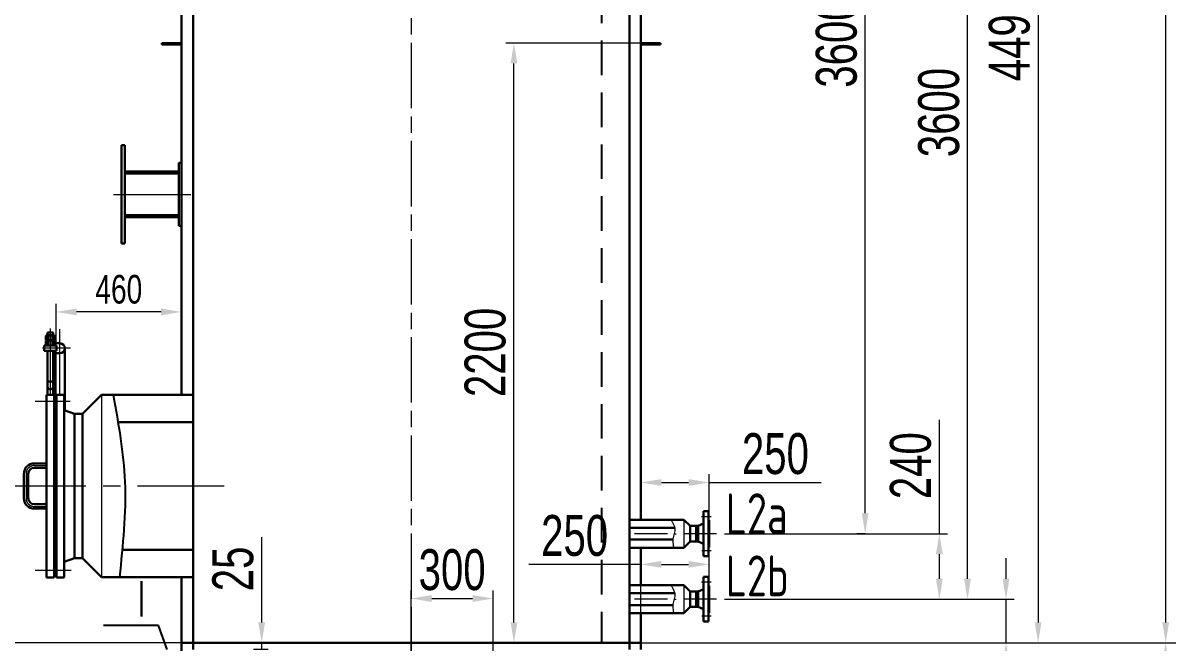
# Model space of a CAD drawing. Header units: millimetres. Extents: x -750 to 17070, y -300 to 24930.
# Drawn here: x 1729 to 5955, y 5951 to 8225 of the extents above; entities that cross this region are included whole.
import ezdxf

# ---------------------------------------------------------------- set-up
doc = ezdxf.new("R2010")
doc.units = ezdxf.units.MM
doc.header["$LTSCALE"] = 10
for name, pattern in [('ACAD_ISO08W100', [36, 24, -3, 6, -3]), ('ACAD_ISO10W100', [18, 12, -3, 0, -3]), ('CENTER', [50.8, 31.75, -6.35, 6.35, -6.35]), ('DASHED', [19.05, 12.7, -6.35])]:
    doc.linetypes.add(name, pattern=pattern)
doc.layers.get('0').update_dxf_attribs({"lineweight": 30})
for name, color, linetype, lineweight in [('1轮廓实线层', 7, 'Continuous', 30), ('1轮廓实线层 @ 30', 7, 'Continuous', 30), ('3', 2, 'CENTER', 15), ('3中心线层', 1, 'CENTER', 15), ('6文字层', 3, 'Continuous', 15), ('6文字层 @ 30', 3, 'Continuous', 15), ('7标注层', 4, 'Continuous', 15), ('中心线', 1, 'ACAD_ISO10W100', 18)]:
    doc.layers.add(name, color=color, linetype=linetype, lineweight=lineweight)
for name, color, linetype in [('2细线层', 4, 'Continuous'), ('4虚线层', 6, 'DASHED'), ('4虚线层 @ 30', 6, 'DASHED')]:
    doc.layers.add(name, color=color, linetype=linetype)
doc.styles.add('HGCAD', font='HGCAD.SHX', dxfattribs={"width": 0.75, "bigfont": 'HGCADHZ.SHX'})
doc.styles.add('PC_TEXTSTYLE', font='isocp.shx', dxfattribs={"width": 0.8, "bigfont": 'hzfs.shx'})
doc.styles.add('工程字', font='gbenor.shx', dxfattribs={"width": 0.8, "bigfont": 'gbcbig.shx'})
doc.dimstyles.new('HGCAD', dxfattribs={"dimtxt": 5, "dimasz": 2.5, "dimexe": 1, "dimexo": 1, "dimgap": 1, "dimtad": 1, "dimdec": 1, "dimdsep": 46, "dimtxsty": 'HGCAD', "dimcen": 0, "dimclrd": 4, "dimclre": 4, "dimclrt": 3, "dimadec": 1, "dimazin": 0, "dimtfac": 1, "dimtmove": 0, "dimatfit": 3, "dimfxl": 0, "dimlwd": 15, "dimlwe": 15, "dimarcsym": 0})
doc.dimstyles.new('HGCAD$0', dxfattribs={"dimtxt": 3.5, "dimasz": 2.5, "dimexe": 1, "dimexo": 1, "dimgap": 1, "dimtad": 1, "dimdec": 1, "dimdsep": 46, "dimtxsty": 'HGCAD', "dimcen": 0, "dimclrd": 4, "dimclre": 4, "dimclrt": 3, "dimadec": 1, "dimazin": 0, "dimtfac": 1, "dimtmove": 0, "dimatfit": 1, "dimfxl": 0, "dimlwd": 15, "dimlwe": 15, "dimarcsym": 0})
doc.dimstyles.new('ISO-25', dxfattribs={"dimscale": 0, "dimtxt": 5, "dimasz": 2.5, "dimexe": 1.25, "dimexo": 0.625, "dimtad": 1, "dimtxsty": 'PC_TEXTSTYLE', "dimcen": 2.5, "dimclrd": 4, "dimclre": 4, "dimclrt": 3, "dimadec": 0, "dimazin": 0, "dimtfac": 1, "dimtmove": 0, "dimatfit": 3, "dimfxl": 0, "dimlwd": 15, "dimlwe": 15, "dimarcsym": 0})

# ---------------------------------------------------------------- blocks, each defined once
blk = doc.blocks.new('*D141')
at = {"layer": '1轮廓实线层', "color": 4, "lineweight": 15}
for p, q in [((3993.8, 6063), (3993.8, 6269.4)), ((4243.8, 6141.7), (4243.8, 6269.4)), ((3993.8, 6239.4), (3582.7, 6239.4)), ((4068.8, 6239.4), (4168.8, 6239.4))]:
    blk.add_line(p, q, dxfattribs=at)
at = {"layer": '1轮廓实线层', "color": 4}
for points in [[(4068.8, 6251.9), (4068.8, 6226.9), (3993.8, 6239.4)], [(4168.8, 6226.9), (4168.8, 6251.9), (4243.8, 6239.4)]]:
    blk.add_solid(points, dxfattribs=at)
at = {"layer": 'Defpoints', "color": 0}
for p in [(4243.8, 6239.4), (4243.8, 6111.7), (3993.8, 6033)]:
    blk.add_point(p, dxfattribs=at)
at = {"layer": '1轮廓实线层', "color": 3, "lineweight": 15, "insert": (3750.8, 6344.4), "char_height": 150, "attachment_point": 5, "style": 'HGCAD'}
blk.add_mtext('250', dxfattribs=at)
blk = doc.blocks.new('*D152')
at = {"layer": '1轮廓实线层', "color": 4, "lineweight": 15}
for p, q in [((2603.6, 6026.7), (2603.6, 6339.7)), ((2627.8, 5951.7), (2573.6, 5951.7)), ((2627.8, 5926.7), (2573.6, 5926.7)), ((2603.6, 5926.7), (2603.6, 5951.7)), ((2603.6, 5851.7), (2603.6, 5776.7))]:
    blk.add_line(p, q, dxfattribs=at)
at = {"layer": '1轮廓实线层', "color": 4}
for points in [[(2591.1, 6026.7), (2616.1, 6026.7), (2603.6, 5951.7)], [(2616.1, 5851.7), (2591.1, 5851.7), (2603.6, 5926.7)]]:
    blk.add_solid(points, dxfattribs=at)
at = {"layer": 'Defpoints', "color": 0}
for p in [(2603.6, 5951.7), (2657.8, 5951.7), (2657.8, 5926.7)]:
    blk.add_point(p, dxfattribs=at)
at = {"layer": '1轮廓实线层', "color": 3, "lineweight": 15, "insert": (2498.6, 6222.8), "char_height": 150, "attachment_point": 5, "rotation": 90, "style": 'HGCAD'}
blk.add_mtext('25', dxfattribs=at)
blk = doc.blocks.new('*D153')
at = {"layer": '1轮廓实线层', "color": 4, "lineweight": 15}
for p, q in [((3151.8, 5826.1), (3151.8, 6144.1)), ((3451.8, 5901.8), (3451.8, 6144.1)), ((3226.8, 6114.1), (3376.8, 6114.1))]:
    blk.add_line(p, q, dxfattribs=at)
at = {"layer": '1轮廓实线层', "color": 4}
for points in [[(3226.8, 6126.6), (3226.8, 6101.6), (3151.8, 6114.1)], [(3376.8, 6101.6), (3376.8, 6126.6), (3451.8, 6114.1)]]:
    blk.add_solid(points, dxfattribs=at)
at = {"layer": 'Defpoints', "color": 0}
for p in [(3451.8, 6114.1), (3451.8, 5871.8), (3151.8, 5796.1)]:
    blk.add_point(p, dxfattribs=at)
at = {"layer": '1轮廓实线层', "color": 3, "lineweight": 15, "insert": (3301.8, 6219.1), "char_height": 150, "attachment_point": 5, "style": 'HGCAD'}
blk.add_mtext('300', dxfattribs=at)
blk = doc.blocks.new('*D154')
at = {"layer": '1轮廓实线层', "color": 4, "lineweight": 15}
for p, q in [((3151.8, 6037.4), (3151.8, 5550.5)), ((3076.8, 5580.5), (2926.8, 5580.5)), ((2851.8, 5569.5), (2851.8, 5550.5))]:
    blk.add_line(p, q, dxfattribs=at)
at = {"layer": '1轮廓实线层', "color": 4}
for points in [[(2926.8, 5593), (2926.8, 5568), (2851.8, 5580.5)], [(3076.8, 5568), (3076.8, 5593), (3151.8, 5580.5)]]:
    blk.add_solid(points, dxfattribs=at)
at = {"layer": 'Defpoints', "color": 0}
for p in [(3151.8, 6067.4), (2851.8, 5599.5), (2851.8, 5580.5)]:
    blk.add_point(p, dxfattribs=at)
at = {"layer": '1轮廓实线层', "color": 3, "lineweight": 15, "insert": (2988.2, 5685.5), "char_height": 150, "attachment_point": 5, "style": 'HGCAD'}
blk.add_mtext('300', dxfattribs=at)
blk = doc.blocks.new('*D156')
at = {"layer": '1轮廓实线层', "color": 4, "lineweight": 15}
for p, q in [((3993.8, 6487.3), (3993.8, 6569.7)), ((4243.8, 6431.2), (4243.8, 6569.7)), ((4068.8, 6539.7), (4168.8, 6539.7)), ((4243.8, 6539.7), (4655, 6539.7))]:
    blk.add_line(p, q, dxfattribs=at)
at = {"layer": '1轮廓实线层', "color": 4}
for points in [[(4068.8, 6552.2), (4068.8, 6527.2), (3993.8, 6539.7)], [(4168.8, 6527.2), (4168.8, 6552.2), (4243.8, 6539.7)]]:
    blk.add_solid(points, dxfattribs=at)
at = {"layer": 'Defpoints', "color": 0}
for p in [(4243.8, 6539.7), (3993.8, 6457.3), (4243.8, 6401.2)]:
    blk.add_point(p, dxfattribs=at)
at = {"layer": '1轮廓实线层', "color": 3, "lineweight": 15, "insert": (4486.9, 6644.7), "char_height": 150, "attachment_point": 5, "style": 'HGCAD'}
blk.add_mtext('250', dxfattribs=at)
blk = doc.blocks.new('*D65')
at = {"layer": '6文字层', "color": 4, "lineweight": 15}
for p, q in [((3970.6, 5951.7), (5955.2, 5951.7)), ((5917.7, 5876.7), (5917.7, 4001.7)), ((4105.6, 3926.7), (5955.2, 3926.7))]:
    blk.add_line(p, q, dxfattribs=at)
at = {"layer": '6文字层', "color": 4}
for points in [[(5930.2, 5876.7), (5905.2, 5876.7), (5917.7, 5951.7)], [(5905.2, 4001.7), (5930.2, 4001.7), (5917.7, 3926.7)]]:
    blk.add_solid(points, dxfattribs=at)
at = {"layer": 'Defpoints', "color": 0}
for p in [(3951.8, 5951.7), (4086.8, 3926.7), (5917.7, 3926.7)]:
    blk.add_point(p, dxfattribs=at)
at = {"layer": '6文字层', "color": 3, "insert": (5823.9, 4995.2), "char_height": 150, "attachment_point": 5, "rotation": 90, "style": 'PC_TEXTSTYLE'}
blk.add_mtext('2025', dxfattribs=at)
blk = doc.blocks.new('*D157')
at = {"layer": '1轮廓实线层', "color": 4, "lineweight": 15}
for p, q in [((2321.8, 5951.7), (897.6, 5951.7)), ((927.6, 5681.7), (927.6, 5876.7)), ((2144.3, 5606.7), (897.6, 5606.7))]:
    blk.add_line(p, q, dxfattribs=at)
at = {"layer": '1轮廓实线层', "color": 4}
for points in [[(940.1, 5876.7), (915.1, 5876.7), (927.6, 5951.7)], [(915.1, 5681.7), (940.1, 5681.7), (927.6, 5606.7)]]:
    blk.add_solid(points, dxfattribs=at)
at = {"layer": 'Defpoints', "color": 0}
for p in [(927.6, 5951.7), (2351.8, 5951.7), (2174.3, 5606.7)]:
    blk.add_point(p, dxfattribs=at)
at = {"layer": '1轮廓实线层', "color": 3, "lineweight": 15, "insert": (822.6, 5779.2), "char_height": 150, "attachment_point": 5, "rotation": 90, "style": 'HGCAD'}
blk.add_mtext('345', dxfattribs=at)
blk = doc.blocks.new('*D159')
at = {"layer": '1轮廓实线层', "color": 4, "lineweight": 15}
for p, q in [((5332.2, 6186.7), (5332.2, 6261.7)), ((4300.8, 6111.7), (5362.2, 6111.7)), ((5332.2, 5951.7), (5332.2, 6111.7)), ((4698.7, 5951.7), (5362.2, 5951.7)), ((5332.2, 5876.7), (5332.2, 5477.3))]:
    blk.add_line(p, q, dxfattribs=at)
at = {"layer": '1轮廓实线层', "color": 4}
for points in [[(5319.7, 6186.7), (5344.7, 6186.7), (5332.2, 6111.7)], [(5344.7, 5876.7), (5319.7, 5876.7), (5332.2, 5951.7)]]:
    blk.add_solid(points, dxfattribs=at)
at = {"layer": 'Defpoints', "color": 0}
for p in [(4270.8, 6111.7), (5332.2, 6111.7), (4668.7, 5951.7)]:
    blk.add_point(p, dxfattribs=at)
at = {"layer": '1轮廓实线层', "color": 3, "lineweight": 15, "insert": (5227.2, 5635.1), "char_height": 150, "attachment_point": 5, "rotation": 90, "style": 'HGCAD'}
blk.add_mtext('160', dxfattribs=at)
blk = doc.blocks.new('*D160')
at = {"layer": '1轮廓实线层', "color": 4, "lineweight": 15}
for p, q in [((5087.8, 6351.7), (5087.8, 6769.5)), ((4300.8, 6351.7), (5117.8, 6351.7)), ((5087.8, 6186.7), (5087.8, 6276.7)), ((4875.9, 6111.7), (5117.8, 6111.7))]:
    blk.add_line(p, q, dxfattribs=at)
at = {"layer": '1轮廓实线层', "color": 4}
for points in [[(5100.3, 6276.7), (5075.3, 6276.7), (5087.8, 6351.7)], [(5075.3, 6186.7), (5100.3, 6186.7), (5087.8, 6111.7)]]:
    blk.add_solid(points, dxfattribs=at)
at = {"layer": 'Defpoints', "color": 0}
for p in [(4270.8, 6351.7), (5087.8, 6351.7), (4845.9, 6111.7)]:
    blk.add_point(p, dxfattribs=at)
at = {"layer": '1轮廓实线层', "color": 3, "lineweight": 15, "insert": (4982.8, 6601.4), "char_height": 150, "attachment_point": 5, "rotation": 90, "style": 'HGCAD'}
blk.add_mtext('240', dxfattribs=at)
blk = doc.blocks.new('*D161')
at = {"layer": '1轮廓实线层', "color": 4, "lineweight": 15}
for p, q in [((4319.6, 9951.7), (4845.9, 9951.7)), ((4815.9, 6426.7), (4815.9, 9876.7)), ((4815.9, 6351.7), (4785.9, 6351.7))]:
    blk.add_line(p, q, dxfattribs=at)
at = {"layer": '1轮廓实线层', "color": 4}
for points in [[(4828.4, 9876.7), (4803.4, 9876.7), (4815.9, 9951.7)], [(4803.4, 6426.7), (4828.4, 6426.7), (4815.9, 6351.7)]]:
    blk.add_solid(points, dxfattribs=at)
at = {"layer": 'Defpoints', "color": 0}
for p in [(4289.6, 9951.7), (4815.9, 9951.7), (4845.9, 6351.7)]:
    blk.add_point(p, dxfattribs=at)
at = {"layer": '1轮廓实线层', "color": 3, "lineweight": 15, "insert": (4710.9, 8151.7), "char_height": 150, "attachment_point": 5, "rotation": 90, "style": 'HGCAD'}
blk.add_mtext('3600', dxfattribs=at)
blk = doc.blocks.new('*D162')
at = {"layer": '1轮廓实线层', "color": 4, "lineweight": 15}
for p, q in [((4300.8, 9711.7), (5221.2, 9711.7)), ((5191.2, 6186.7), (5191.2, 9636.7)), ((4788.7, 6111.7), (5221.2, 6111.7))]:
    blk.add_line(p, q, dxfattribs=at)
at = {"layer": '1轮廓实线层', "color": 4}
for points in [[(5203.7, 9636.7), (5178.7, 9636.7), (5191.2, 9711.7)], [(5178.7, 6186.7), (5203.7, 6186.7), (5191.2, 6111.7)]]:
    blk.add_solid(points, dxfattribs=at)
at = {"layer": 'Defpoints', "color": 0}
for p in [(4270.8, 9711.7), (5191.2, 9711.7), (4758.7, 6111.7)]:
    blk.add_point(p, dxfattribs=at)
at = {"layer": '1轮廓实线层', "color": 3, "lineweight": 15, "insert": (5086.2, 7896.7), "char_height": 150, "attachment_point": 5, "rotation": 90, "style": 'HGCAD'}
blk.add_mtext('3600', dxfattribs=at)
blk = doc.blocks.new('*D163')
at = {"layer": '1轮廓实线层', "color": 4, "lineweight": 15}
for p, q in [((4260.8, 10446.7), (5480, 10446.7)), ((5450, 10371.7), (5450, 6026.7)), ((4913.4, 5951.7), (5480, 5951.7))]:
    blk.add_line(p, q, dxfattribs=at)
at = {"layer": '1轮廓实线层', "color": 4}
for points in [[(5462.5, 10371.7), (5437.5, 10371.7), (5450, 10446.7)], [(5437.5, 6026.7), (5462.5, 6026.7), (5450, 5951.7)]]:
    blk.add_solid(points, dxfattribs=at)
at = {"layer": 'Defpoints', "color": 0}
for p in [(4230.8, 10446.7), (4883.4, 5951.7), (5450, 5951.7)]:
    blk.add_point(p, dxfattribs=at)
at = {"layer": '1轮廓实线层', "color": 3, "lineweight": 15, "insert": (5345, 8175.4), "char_height": 150, "attachment_point": 5, "rotation": 90, "style": 'HGCAD'}
blk.add_mtext('4495', dxfattribs=at)
blk = doc.blocks.new('*D164')
at = {"layer": '1轮廓实线层', "color": 4, "lineweight": 15}
for p, q in [((2099.8, 10346.7), (897.6, 10346.7)), ((927.6, 10271.7), (927.6, 6601.7)), ((897.6, 6526.7), (897.6, 6526.7))]:
    blk.add_line(p, q, dxfattribs=at)
at = {"layer": '1轮廓实线层', "color": 4}
for points in [[(940.1, 10271.7), (915.1, 10271.7), (927.6, 10346.7)], [(915.1, 6601.7), (940.1, 6601.7), (927.6, 6526.7)]]:
    blk.add_solid(points, dxfattribs=at)
at = {"layer": 'Defpoints', "color": 0}
for p in [(2129.8, 10346.7), (927.6, 6526.7), (927.6, 6526.7)]:
    blk.add_point(p, dxfattribs=at)
at = {"layer": '1轮廓实线层', "color": 3, "lineweight": 15, "insert": (822.6, 8436.7), "char_height": 150, "attachment_point": 5, "rotation": 90, "style": 'HGCAD'}
blk.add_mtext('3820', dxfattribs=at)
blk = doc.blocks.new('*D176')
at = {"layer": '1轮廓实线层', "color": 4, "lineweight": 15}
for p, q in [((4035.8, 8151.7), (3498.4, 8151.7)), ((3528.4, 6026.7), (3528.4, 8076.7)), ((3819.1, 5951.7), (3498.4, 5951.7))]:
    blk.add_line(p, q, dxfattribs=at)
at = {"layer": '1轮廓实线层', "color": 4}
for points in [[(3540.9, 8076.7), (3515.9, 8076.7), (3528.4, 8151.7)], [(3515.9, 6026.7), (3540.9, 6026.7), (3528.4, 5951.7)]]:
    blk.add_solid(points, dxfattribs=at)
at = {"layer": 'Defpoints', "color": 0}
for p in [(3528.4, 8151.7), (4065.8, 8151.7), (3849.1, 5951.7)]:
    blk.add_point(p, dxfattribs=at)
at = {"layer": '1轮廓实线层', "color": 3, "lineweight": 15, "insert": (3423.4, 7016.8), "char_height": 150, "attachment_point": 5, "rotation": 90, "style": 'HGCAD'}
blk.add_mtext('2200', dxfattribs=at)
blk = doc.blocks.new('*D177')
at = {"layer": '1轮廓实线层', "color": 4, "lineweight": 15}
for p, q in [((5100.6, 22491.7), (5947.7, 22491.7)), ((5917.7, 6026.7), (5917.7, 22416.7)), ((5100.6, 5951.7), (5947.7, 5951.7))]:
    blk.add_line(p, q, dxfattribs=at)
at = {"layer": '1轮廓实线层', "color": 4}
for points in [[(5930.2, 22416.7), (5905.2, 22416.7), (5917.7, 22491.7)], [(5905.2, 6026.7), (5930.2, 6026.7), (5917.7, 5951.7)]]:
    blk.add_solid(points, dxfattribs=at)
at = {"layer": 'Defpoints', "color": 0}
for p in [(5070.6, 22491.7), (5917.7, 22491.7), (5070.6, 5951.7)]:
    blk.add_point(p, dxfattribs=at)
at = {"layer": '1轮廓实线层', "color": 3, "lineweight": 15, "insert": (5812.7, 14383.7), "char_height": 150, "attachment_point": 5, "rotation": 90, "style": 'HGCAD'}
blk.add_mtext('16540', dxfattribs=at)
blk = doc.blocks.new('*D178')
at = {"layer": '1轮廓实线层', "color": 4, "lineweight": 15}
for p, q in [((2801.8, 23266.7), (357.1, 23266.7)), ((387.1, 23191.7), (387.1, 4001.7)), ((2279.8, 3926.7), (357.1, 3926.7))]:
    blk.add_line(p, q, dxfattribs=at)
at = {"layer": '1轮廓实线层', "color": 4}
for points in [[(399.6, 23191.7), (374.6, 23191.7), (387.1, 23266.7)], [(374.6, 4001.7), (399.6, 4001.7), (387.1, 3926.7)]]:
    blk.add_solid(points, dxfattribs=at)
at = {"layer": 'Defpoints', "color": 0}
for p in [(2831.8, 23266.7), (387.1, 3926.7), (2309.8, 3926.7)]:
    blk.add_point(p, dxfattribs=at)
at = {"layer": '1轮廓实线层', "color": 3, "lineweight": 15, "insert": (282.1, 13596.7), "char_height": 150, "attachment_point": 5, "rotation": 90, "style": 'HGCAD'}
blk.add_mtext('~19340', dxfattribs=at)
blk = doc.blocks.new('*D186')
at = {"layer": '1轮廓实线层', "color": 4, "lineweight": 15}
for p, q in [((1849.8, 6847.7), (1849.8, 7195.4)), ((2309.8, 7040.3), (2309.8, 7195.4)), ((2234.8, 7165.4), (1924.8, 7165.4))]:
    blk.add_line(p, q, dxfattribs=at)
at = {"layer": '1轮廓实线层', "color": 4}
for points in [[(1924.8, 7177.9), (1924.8, 7152.9), (1849.8, 7165.4)], [(2234.8, 7152.9), (2234.8, 7177.9), (2309.8, 7165.4)]]:
    blk.add_solid(points, dxfattribs=at)
at = {"layer": 'Defpoints', "color": 0}
for p in [(1849.8, 7165.4), (2309.8, 7010.3), (1849.8, 6817.7)]:
    blk.add_point(p, dxfattribs=at)
at = {"layer": '1轮廓实线层', "color": 3, "insert": (2079.8, 7247.9), "char_height": 105, "attachment_point": 5, "style": 'HGCAD', "bg_fill": 3, "box_fill_scale": 1.1, "bg_fill_color": 256, "bg_fill_true_color": 13158600, "bg_fill_transparency": 0}
blk.add_mtext('460', dxfattribs=at)

msp = doc.modelspace()

# ---------------------------------------------------------------- linework, layer by layer
for p, q in [((2351.821, 22516.744), (2351.821, 5926.744)), ((3951.821, 22516.744), (3951.821, 5926.744)), ((2309.821, 10273.244), (2309.821, 6860.744)), ((3993.821, 9660.244), (3993.821, 6403.244)), ((2237.821, 8151.744), (2237.821, 8145.744)), ((2237.821, 8151.744), (2309.821, 8151.744)), ((2237.821, 8145.744), (2309.821, 8145.744)), ((2307.821, 8151.744), (2307.821, 8145.744)), ((4065.821, 8151.744), (3993.821, 8151.744)), ((4065.821, 8145.744), (3993.821, 8145.744)), ((3995.821, 8151.744), (3995.821, 8145.744)), ((4065.821, 8151.744), (4065.821, 8145.744)), ((2089.821, 7776.744), (2089.821, 7416.744)), ((2089.821, 7776.744), (2101.821, 7776.744)), ((2101.821, 7776.744), (2101.821, 7416.744)), ((2299.821, 7711.744), (2299.821, 7481.744)), ((2309.821, 7711.744), (2299.821, 7711.744)), ((2309.821, 7711.744), (2309.821, 7481.744)), ((2101.821, 7680.744), (2299.821, 7680.744)), ((2101.821, 7673.744), (2299.821, 7673.744)), ((2101.821, 7519.744), (2299.821, 7519.744)), ((2101.821, 7512.744), (2299.821, 7512.744)), ((2309.821, 7481.744), (2299.821, 7481.744)), ((2089.821, 7416.744), (2101.821, 7416.744)), ((1863.821, 7050.244), (1845.296, 7050.244)), ((1863.821, 7014.244), (1838.821, 7014.244)), ((1838.821, 6910.474), (1818.821, 6910.474)), ((1946.821, 6791.744), (2015.821, 6860.744)), ((2351.821, 6860.744), (2015.821, 6860.744)), ((1916.821, 6791.744), (1946.821, 6791.744)), ((2351.821, 6760.744), (2076.827, 6760.744)), ((4150.821, 6403.244), (3951.821, 6403.244)), ((4117.578, 6373.244), (3951.821, 6373.244)), ((4203.821, 6380.244), (4173.821, 6380.244)), ((4111.261, 6330.244), (3951.821, 6330.244)), ((4150.821, 6300.244), (3951.821, 6300.244)), ((3993.821, 6300.244), (3993.821, 6163.244)), ((4203.821, 6323.244), (4173.821, 6323.244)), ((1916.821, 6261.744), (1946.821, 6261.744)), ((1946.821, 6261.744), (2015.821, 6192.744)), ((2351.821, 6292.744), (2092.252, 6292.744)), ((2351.821, 6192.744), (2015.821, 6192.744)), ((2309.821, 6192.744), (2309.821, 5651.244)), ((4150.821, 6163.244), (3951.821, 6163.244)), ((4117.578, 6133.244), (3951.821, 6133.244)), ((4203.821, 6140.244), (4173.821, 6140.244)), ((4111.261, 6090.244), (3951.821, 6090.244)), ((4150.821, 6060.244), (3951.821, 6060.244)), ((3993.821, 6060.244), (3993.821, 5926.744)), ((4203.821, 6083.244), (4173.821, 6083.244)), ((2309.821, 5951.744), (3993.821, 5951.744))]:
    msp.add_line(p, q)
msp.add_arc((1863.821, 7032.244), 18, 270, 90)
at = {"layer": '1轮廓实线层'}
for p, q in [((1812.346, 7062.346), (1812.346, 7078.241)), ((1812.346, 7043.646), (1812.346, 7059.541)), ((1828.821, 7079.644), (1816.464, 7079.644)), ((1828.821, 7060.944), (1816.464, 7060.944)), ((1828.821, 7060.944), (1816.464, 7060.944)), ((1818.821, 7089.644), (1818.821, 7079.644)), ((1818.821, 7089.644), (1838.821, 7089.644)), ((1820.583, 7062.346), (1820.583, 7078.241)), ((1820.583, 7043.646), (1820.583, 7059.541)), ((1828.821, 7079.644), (1841.177, 7079.644)), ((1828.821, 7060.944), (1841.177, 7060.944)), ((1828.821, 7060.944), (1841.177, 7060.944)), ((1837.058, 7062.346), (1837.058, 7078.241)), ((1837.058, 7043.646), (1837.058, 7059.541)), ((1838.821, 7089.644), (1838.821, 7079.644)), ((1845.296, 7062.346), (1845.296, 7078.241)), ((1845.296, 7043.646), (1845.296, 7059.541)), ((1805.809, 7042.244), (1805.809, 7022.244)), ((1805.809, 7042.244), (1851.833, 7042.244)), ((1805.809, 7022.244), (1851.833, 7022.244)), ((1828.821, 7042.244), (1816.464, 7042.244)), ((1818.821, 7022.244), (1818.821, 6861.744)), ((1828.821, 7042.244), (1841.177, 7042.244)), ((1838.821, 7022.244), (1838.821, 6861.744)), ((1851.833, 7042.244), (1851.833, 7022.244)), ((1881.821, 6804.514), (1881.821, 7032.244)), ((1845.821, 6817.744), (1845.821, 7014.244)), ((1814.821, 6861.744), (1814.821, 6191.744)), ((1842.821, 6861.744), (1814.821, 6861.744)), ((1842.821, 6861.744), (1842.821, 6191.744)), ((1851.821, 6861.744), (1851.821, 6191.744)), ((1879.821, 6861.744), (1851.821, 6861.744)), ((1879.821, 6861.744), (1879.821, 6191.744)), ((1851.821, 6817.744), (1842.821, 6817.744)), ((1846.821, 6817.744), (1846.821, 6235.744)), ((1849.821, 6817.744), (1849.821, 6235.744)), ((1916.821, 6791.744), (1879.821, 6805.244)), ((1916.821, 6791.744), (1916.821, 6261.744)), ((1946.821, 6791.744), (1946.821, 6261.744)), ((1769.821, 6609.744), (1814.821, 6609.744)), ((1769.821, 6593.744), (1814.821, 6593.744)), ((1731.821, 6571.744), (1731.821, 6481.744)), ((1747.821, 6571.744), (1747.821, 6481.744)), ((1769.821, 6459.744), (1814.821, 6459.744)), ((1769.821, 6443.744), (1814.821, 6443.744)), ((4241.821, 6434.244), (4223.821, 6434.244)), ((4223.821, 6434.244), (4223.821, 6269.244)), ((4241.821, 6434.244), (4241.821, 6269.244)), ((4150.821, 6403.244), (4173.821, 6380.244)), ((4203.821, 6380.244), (4223.821, 6388.744)), ((4243.821, 6401.244), (4241.821, 6401.244)), ((4243.821, 6401.244), (4243.821, 6302.244)), ((4173.821, 6380.244), (4173.821, 6323.244)), ((4195.821, 6380.244), (4195.821, 6323.244)), ((4203.821, 6378.65), (4203.821, 6324.85)), ((4150.821, 6300.244), (4173.821, 6323.244)), ((4203.821, 6323.244), (4223.821, 6314.744)), ((4243.821, 6302.244), (4241.821, 6302.244)), ((1916.821, 6261.744), (1879.821, 6248.244)), ((4241.821, 6269.244), (4223.821, 6269.244)), ((1851.821, 6235.744), (1842.821, 6235.744)), ((1842.821, 6191.744), (1814.821, 6191.744)), ((1879.821, 6191.744), (1851.821, 6191.744)), ((4241.821, 6194.244), (4223.821, 6194.244)), ((4223.821, 6194.244), (4223.821, 6029.244)), ((4241.821, 6194.244), (4241.821, 6029.244)), ((4150.821, 6163.244), (4173.821, 6140.244)), ((4173.821, 6140.244), (4173.821, 6083.244)), ((4195.821, 6140.244), (4195.821, 6083.244)), ((4203.821, 6140.244), (4223.821, 6148.744)), ((4203.821, 6138.65), (4203.821, 6084.85)), ((4243.821, 6161.244), (4241.821, 6161.244)), ((4243.821, 6161.244), (4243.821, 6062.244)), ((4150.821, 6060.244), (4173.821, 6083.244)), ((4203.821, 6083.244), (4223.821, 6074.744)), ((4243.821, 6062.244), (4241.821, 6062.244)), ((4241.821, 6029.244), (4223.821, 6029.244))]:
    msp.add_line(p, q, dxfattribs=at)
at = {"layer": '1轮廓实线层', "lineweight": 15}
for p, q in [((2015.821, 6860.744), (2015.821, 6192.744)), ((4150.821, 6403.244), (4150.821, 6300.244)), ((4150.821, 6163.244), (4150.821, 6060.244))]:
    msp.add_line(p, q, dxfattribs=at)
at = {"layer": '1轮廓实线层'}
for centre, radius, start, end in [((1816.464, 7072.895), 6.749, 52.390947, 127.609053), ((1816.464, 7067.693), 6.749, 232.390947, 307.609053), ((1816.464, 7054.195), 6.749, 52.390947, 127.609053), ((1828.821, 7054.751), 24.892, 70.67518, 109.32482), ((1828.821, 7085.836), 24.892, 250.67518, 289.32482), ((1828.821, 7036.051), 24.892, 70.67518, 109.32482), ((1841.177, 7072.895), 6.749, 52.390947, 127.609053), ((1841.177, 7067.693), 6.749, 232.390947, 307.609053), ((1841.177, 7054.195), 6.749, 52.390947, 127.609053), ((1816.464, 7048.993), 6.749, 232.390947, 307.609053), ((1828.821, 7067.136), 24.892, 250.67518, 289.32482), ((1841.177, 7048.993), 6.749, 232.390947, 307.609053), ((1769.821, 6571.744), 38, 90, 180), ((1769.821, 6571.744), 22, 90, 180), ((1769.821, 6481.744), 38, 180, 270), ((1769.821, 6481.744), 22, 180, 270)]:
    msp.add_arc(centre, radius, start, end, dxfattribs=at)
at = {"layer": '2细线层'}
for p, q in [((2224.858, 6014.7), (2023.609, 6014.7)), ((2257.425, 5926.744), (2224.858, 6014.7))]:
    msp.add_line(p, q, dxfattribs=at)
msp.add_spline([(2059.28, 6860.744), (2101.952, 6542.051), (2082.017, 6192.744)], degree=3, dxfattribs=at)
at = {"layer": '3'}
for p, q in [((4251.344, 6414.244), (4215.546, 6414.244)), ((4251.344, 6289.244), (4217.189, 6289.244)), ((4251.344, 6174.244), (4215.546, 6174.244)), ((4251.344, 6049.244), (4217.189, 6049.244))]:
    msp.add_line(p, q, dxfattribs=at)
at = {"layer": '3中心线层', "linetype": 'ACAD_ISO08W100', "lineweight": 15}
msp.add_line((3151.821, 23272.673), (3151.821, 3885.805), dxfattribs=at)
at = {"layer": '3中心线层'}
for p, q in [((2060.525, 7596.744), (2343.326, 7596.744)), ((1828.821, 6861.744), (1828.821, 7104.467)), ((1863.821, 6861.744), (1863.821, 7102.369)), ((1903.158, 7032.244), (1799.58, 7032.244)), ((1901.704, 6836.744), (1773.673, 6836.744)), ((1769.821, 6601.744), (1814.821, 6601.744)), ((1739.821, 6571.744), (1739.821, 6481.744)), ((2466.44, 6526.744), (1637.045, 6526.744)), ((1769.821, 6451.744), (1814.821, 6451.744)), ((1905.164, 6216.744), (1773.673, 6216.744))]:
    msp.add_line(p, q, dxfattribs=at)
for centre, start, end in [((1769.821, 6571.744), 90, 180), ((1769.821, 6481.744), 180, 270)]:
    msp.add_arc(centre, 30, start, end, dxfattribs=at)
at = {"layer": '4虚线层'}
msp.add_line((3849.069, 10637.505), (3849.069, 5951.744), dxfattribs=at)
msp.add_arc((1828.821, 6891.744), 10, 194.477512, 345.522488, dxfattribs=at)
at = {"layer": '7标注层'}
for points in [[(4103.853, 6403.244), (4118.179, 6362.387), (4113.062, 6342.676), (4113.062, 6300.244)], [(4103.853, 6163.244), (4118.179, 6122.387), (4113.062, 6102.676), (4113.062, 6060.244)]]:
    msp.add_spline(points, degree=3, dxfattribs=at)
at = {"layer": '中心线'}
for p, q in [((4270.807, 6351.744), (3925.149, 6351.744)), ((4270.807, 6111.744), (3925.149, 6111.744))]:
    msp.add_line(p, q, dxfattribs=at)

# ---------------------------------------------------------------- texts
at = {"layer": '4虚线层 @ 30', "char_height": 150, "attachment_point": 1, "style": 'PC_TEXTSTYLE'}
for s, insert in [('{\\Fisocp,hzfs|c134;\\C3;L2a}', (4304.706, 6500.223)), ('{\\Fisocp,hzfs|c134;\\C3;L2b}', (4304.706, 6272.227))]:
    msp.add_mtext_dynamic_manual_height_columns(s, width=62.84359, gutter_width=750, heights=[0], dxfattribs=dict(at, insert=insert))
at = {"layer": '6文字层 @ 30', "insert": (2119.413, 6182.637), "char_height": 150, "attachment_point": 1, "style": '工程字'}
msp.add_mtext_dynamic_manual_height_columns('Ⅰ', width=971.23898, gutter_width=750, heights=[0], dxfattribs=at)

# ---------------------------------------------------------------- dimensions: what is measured, and where the dimension line sits
at = {"layer": '1轮廓实线层 @ 30', "lineweight": 15}
dim = msp.add_linear_dim(base=(387.135, 3926.744), p1=(2831.813, 23266.743), p2=(2309.821, 3926.744), angle=90, text='~19340', dimstyle='HGCAD', override={"dimscale": 30, "dimtxsty": 'HGCAD'}, dxfattribs=at)
dim.commit()
dim.dimension.update_dxf_attribs({"geometry": '*D178', "text_midpoint": (387.135, 13596.744), "dimtype": 160})
for base, p1, p2, picture, middle in [((5917.69, 22491.744), (5070.564, 5951.744), (5070.564, 22491.744), '*D177', (5917.69, 14383.703)), ((5450.02, 5951.744), (4230.821, 10446.744), (4883.439, 5951.744), '*D163', (5450.02, 8175.445)), ((5191.172, 9711.744), (4758.668, 6111.744), (4270.807, 9711.744), '*D162', (5191.172, 7896.727)), ((3528.405, 8151.744), (3849.069, 5951.744), (4065.821, 8151.744), '*D176', (3528.405, 7016.771)), ((5087.784, 6351.744), (4845.882, 6111.744), (4270.807, 6351.744), '*D160', (5087.784, 6601.387)), ((2603.568, 5951.744), (2657.765, 5926.744), (2657.765, 5951.744), '*D152', (2603.568, 6222.815)), ((5332.155, 6111.744), (4668.697, 5951.744), (4270.807, 6111.744), '*D159', (5332.155, 5635.137))]:
    dim = msp.add_linear_dim(base=base, p1=p1, p2=p2, angle=90, dimstyle='HGCAD', override={"dimscale": 30, "dimtxsty": 'HGCAD'}, dxfattribs=at)
    dim.commit()
    dim.dimension.update_dxf_attribs({"geometry": picture, "text_midpoint": middle, "dimtype": 160})
for base, p1, p2, picture, middle in [((927.617, 6526.744), (2129.821, 10346.744), (927.617, 6526.744), '*D164', (822.617, 8436.744)), ((4815.882, 9951.744), (4845.882, 6351.744), (4289.557, 9951.744), '*D161', (4710.882, 8151.744)), ((927.617, 5951.744), (2174.328, 5606.744), (2351.821, 5951.744), '*D157', (822.617, 5779.244))]:
    dim = msp.add_linear_dim(base=base, p1=p1, p2=p2, angle=90, dimstyle='HGCAD', override={"dimscale": 30, "dimtxsty": 'HGCAD'}, dxfattribs=at)
    dim.commit()
    dim.dimension.update_dxf_attribs({"geometry": picture, "text_midpoint": middle})
dim = msp.add_linear_dim(base=(4243.821, 6539.742), p1=(3993.821, 6457.313), p2=(4243.821, 6401.244), dimstyle='HGCAD', override={"dimscale": 30, "dimtxsty": 'HGCAD'}, dxfattribs=at)
dim.commit()
dim.dimension.update_dxf_attribs({"geometry": '*D156', "text_midpoint": (4486.889, 6644.742)})
for base, p1, p2, picture, middle in [((4243.821, 6239.411), (3993.821, 6033.041), (4243.821, 6111.744), '*D141', (3750.752, 6239.411)), ((3451.821, 6114.061), (3151.821, 5796.144), (3451.821, 5871.844), '*D153', (3301.821, 6114.061)), ((2851.821, 5580.487), (3151.821, 6067.441), (2851.821, 5599.47), '*D154', (2988.16, 5580.487))]:
    dim = msp.add_linear_dim(base=base, p1=p1, p2=p2, dimstyle='HGCAD', override={"dimscale": 30, "dimtxsty": 'HGCAD'}, dxfattribs=at)
    dim.commit()
    dim.dimension.update_dxf_attribs({"geometry": picture, "text_midpoint": middle, "dimtype": 160})
at = {"layer": '6文字层 @ 30'}
dim = msp.add_linear_dim(base=(5917.69, 3926.744), p1=(3951.821, 5951.744), p2=(4086.821, 3926.744), angle=90, dimstyle='ISO-25', override={"dimscale": 30}, dxfattribs=at)
dim.commit()
dim.dimension.update_dxf_attribs({"geometry": '*D65', "text_midpoint": (5917.69, 4995.218), "dimtype": 128})

# ---------------------------------------------------------------- next in the draw order: dimensions: what is measured, and where the dimension line sits
at = {"layer": '1轮廓实线层 @ 30'}
dim = msp.add_linear_dim(base=(1849.821, 7165.423), p1=(2309.821, 7010.33), p2=(1849.821, 6817.744), dimstyle='HGCAD$0', override={"dimscale": 30}, dxfattribs=at)
dim.commit()
dim.dimension.update_dxf_attribs({"geometry": '*D186', "text_midpoint": (2079.821, 7247.923)})

doc.saveas('drawing.dxf')
